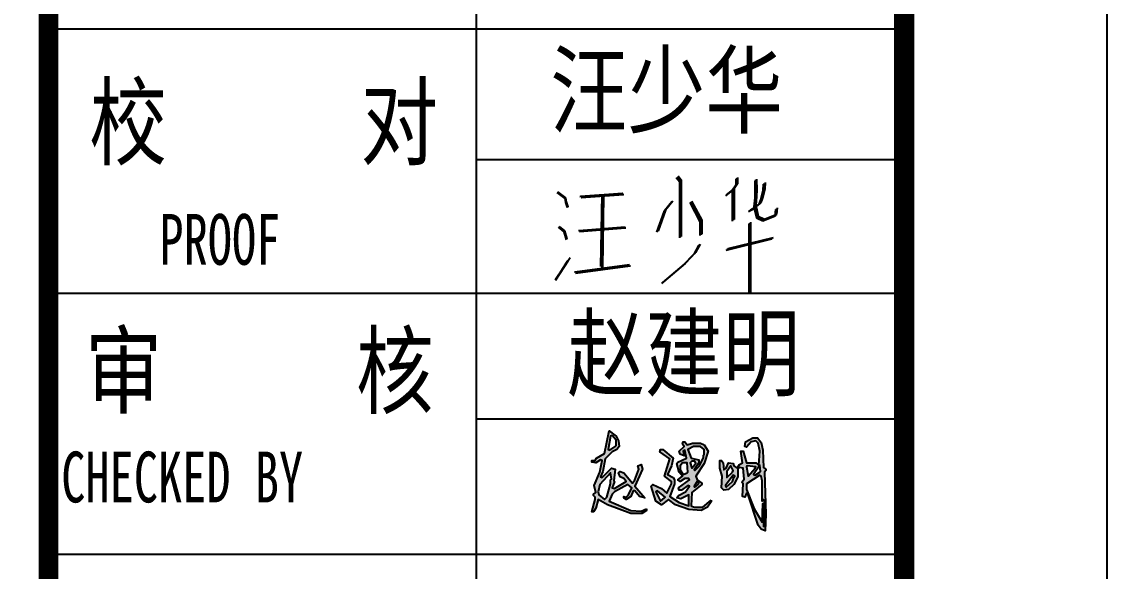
# Model space of a CAD drawing. Extents: x -266287 to 275962, y -324567 to 363765.
# Drawn here: x -141806 to -136465, y 179622 to 182326 of the extents above; entities that cross this region are included whole.
import ezdxf
from ezdxf.enums import TextEntityAlignment as Align

# ---------------------------------------------------------------- set-up
doc = ezdxf.new("R2010")
doc.units = 0
doc.header["$LTSCALE"] = 1000
doc.linetypes.add('LENGSHUI', pattern=[22, 20, -1, 0, -1])
doc.layers.get('0').update_dxf_attribs({"linetype": 'CONTINUOUS'})
for name, color, linetype in [('0-TK', 4, 'CONTINUOUS'), ('00签名', 7, 'LENGSHUI'), ('PUB_TITLE', 4, 'CONTINUOUS')]:
    doc.layers.add(name, color=color, linetype=linetype)
doc.styles.add('-黑体', font='simhei.ttf', dxfattribs={"width": 0.8})

# ---------------------------------------------------------------- blocks, each defined once
blk = doc.blocks.new('A$C41BB26E9')
for p, q in [((782.5, 752.9), (802.8, 727.4)), ((787.3, 758), (807.6, 732.5)), ((794, 763), (814.2, 737.6)), ((802.8, 727.4), (802.8, 361.9)), ((807.6, 732.5), (807.6, 366.9)), ((814.2, 737.6), (814.2, 372)), ((1167.2, 702.9), (1144.7, 669.7)), ((1172, 708), (1149.4, 674.8)), ((1178.7, 713.1), (1156.1, 679.9)), ((1167.2, 743.3), (1167.2, 702.9)), ((1172, 748.3), (1172, 708)), ((1178.7, 753.4), (1178.7, 713.1)), ((1290.1, 732.4), (1291.6, 663)), ((1294.9, 737.5), (1296.4, 668.1)), ((1301.6, 742.6), (1303, 673.2)), ((1345.4, 709.9), (1343.3, 669.7)), ((1350.1, 715), (1348.1, 674.8)), ((1356.8, 720), (1354.7, 679.8)), ((8.4, 655.9), (60.8, 616.3)), ((11.7, 657.9), (64, 618.3)), ((13.7, 661.4), (66, 621.8)), ((158.3, 630.4), (432.3, 650.9)), ((161.6, 631.6), (435.5, 652.1)), ((166, 622.8), (440, 643.3)), ((169.3, 623.9), (443.3, 644.4)), ((300.8, 641.1), (292.8, 177)), ((304, 642.2), (296.1, 178.2)), ((308.5, 633.4), (300.6, 169.4)), ((311.8, 634.6), (303.9, 170.5)), ((1144.7, 669.7), (1100.7, 635.3)), ((1149.4, 674.8), (1105.5, 640.4)), ((1156.1, 679.9), (1112.2, 645.5)), ((1144.9, 670.1), (1144.9, 471.6)), ((1149.7, 675.2), (1149.7, 476.7)), ((1156.4, 680.2), (1156.4, 481.7)), ((1291.6, 663), (1290.9, 621)), ((1296.4, 668.1), (1295.6, 626.1)), ((1303, 673.2), (1302.3, 631.1)), ((1343.3, 669.7), (1330.7, 615.1)), ((1348.1, 674.8), (1335.5, 620.1)), ((1354.7, 679.8), (1342.2, 625.2)), ((60.8, 616.3), (64.9, 590.8)), ((64, 618.3), (68.1, 592.8)), ((64.9, 590.8), (76.1, 558.1)), ((66, 621.8), (70.1, 596.2)), ((68.1, 592.8), (79.3, 560.1)), ((70.1, 596.2), (81.3, 563.6)), ((748.2, 590.3), (702, 532)), ((753, 595.4), (706.8, 537.1)), ((759.7, 600.5), (713.5, 542.1)), ((869.7, 590.8), (935.4, 466.1)), ((874.4, 595.9), (940.2, 471.1)), ((881.1, 601), (946.8, 476.2)), ((1317.4, 580.4), (1273.9, 544.2)), ((1322.2, 585.5), (1278.6, 549.3)), ((1290.9, 621), (1285, 563.4)), ((1285, 563.4), (1302, 492.4)), ((1328.9, 590.5), (1285.3, 554.4)), ((1295.6, 626.1), (1289.7, 568.5)), ((1289.7, 568.5), (1306.8, 497.5)), ((1302.3, 631.1), (1296.4, 573.6)), ((1296.4, 573.6), (1313.4, 502.6)), ((1330.7, 615.1), (1317.4, 580.4)), ((1335.5, 620.1), (1322.2, 585.5)), ((1342.2, 625.2), (1328.9, 590.5)), ((702, 532), (653.4, 398.3)), ((706.8, 537.1), (658.1, 403.4)), ((713.5, 542.1), (664.8, 408.5)), ((1273.9, 544.2), (1250.2, 530.9)), ((1278.6, 549.3), (1255, 536)), ((1285.3, 554.4), (1261.7, 541.1)), ((1302, 492.4), (1342.5, 472.7)), ((1306.8, 497.5), (1347.3, 477.7)), ((1313.4, 502.6), (1354, 482.8)), ((1342.5, 472.7), (1421.6, 505.1)), ((1347.3, 477.7), (1426.3, 510.2)), ((1354, 482.8), (1433, 515.3)), ((1421.6, 505.1), (1426.7, 545.7)), ((1426.3, 510.2), (1431.5, 550.8)), ((1433, 515.3), (1438.2, 555.9)), ((17.9, 431.4), (53.6, 401.8)), ((21.1, 433.3), (56.9, 403.7)), ((23.1, 436.8), (58.8, 407.2)), ((150.1, 409.6), (447.6, 431.8)), ((153.4, 410.7), (450.9, 432.9)), ((156, 404.6), (453.5, 426.9)), ((159.3, 405.8), (456.8, 428)), ((935.4, 466.1), (935.4, 376.7)), ((940.2, 471.1), (940.2, 381.8)), ((946.8, 476.2), (946.8, 386.9)), ((1251.7, 453), (1252.2, 0)), ((1256.4, 458.1), (1257, 5.1)), ((1263.1, 463.2), (1263.7, 10.2)), ((53.6, 401.8), (69, 349.7)), ((56.9, 403.7), (72.2, 351.7)), ((58.8, 407.2), (74.2, 355.1)), ((1106.3, 283.6), (1399.8, 355.3)), ((1111.1, 288.6), (1404.6, 360.3)), ((1117.8, 293.7), (1411.2, 365.4)), ((926.2, 312.4), (895.9, 256.6)), ((931, 317.5), (900.7, 261.7)), ((937.6, 322.5), (907.4, 266.7)), ((0, 89.3), (78.2, 210.8)), ((0.4, 95.1), (94.8, 235.1)), ((3.2, 91.3), (81.4, 212.8)), ((5.2, 94.8), (83.4, 216.3)), ((895.9, 256.6), (827.7, 186.6)), ((900.7, 261.7), (832.5, 191.7)), ((907.4, 266.7), (839.2, 196.8)), ((58.4, 180.4), (73.8, 204.9)), ((61.7, 182.3), (77, 206.8)), ((63.6, 185.8), (79, 210.3)), ((123, 141.9), (475.4, 188.5)), ((126.3, 143), (478.7, 189.7)), ((130.7, 134.2), (483.1, 180.9)), ((134, 135.4), (486.4, 182)), ((827.7, 186.6), (687.4, 67.8)), ((832.5, 191.7), (692.2, 72.9)), ((839.2, 196.8), (698.9, 77.9))]:
    blk.add_line(p, q)

msp = doc.modelspace()

# ---------------------------------------------------------------- hatches: boundary and pattern name
at = {"layer": '00签名', "linetype": 'Continuous'}
h = msp.add_hatch(color=256, dxfattribs=at)
h.paths.add_polyline_path([(-138900.99492, 180209.20038), (-138877.95492, 180220.72038), (-138866.43608, 180236.08115), (-138870.27569, 180262.96077), (-138881.79569, 180286.00077), (-138916.35569, 180312.88038), (-138939.39569, 180201.52115), (-138977.79531, 180178.48115), (-138985.47569, 180166.96115), (-139000.83531, 180166.96115), (-139000.83531, 180159.28077), (-138981.63493, 180155.44115), (-138958.59492, 180170.80077), (-138950.91569, 180166.96115), (-138962.43569, 180109.36115), (-138989.31531, 180044.08077), (-138981.63493, 180009.52077), (-138993.15608, 180001.84038), (-138993.15608, 179994.16115), (-138985.47569, 179986.48077), (-138985.47569, 179974.96077), (-139000.83531, 179913.52115), (-138993.15608, 179913.52115), (-138981.63493, 179932.72038), (-138970.11608, 179974.96077), (-138924.03492, 179948.08115), (-138808.83493, 179905.84077), (-138755.07569, 179905.84077), (-138732.03569, 179921.20038), (-138732.03569, 179928.88077), (-138758.91531, 179917.36077), (-138808.83493, 179921.20038), (-138916.35569, 179967.28038), (-138900.99492, 180001.84038), (-138889.47608, 180013.36038), (-138824.19569, 180047.92038), (-138804.99531, 180032.56077), (-138820.35608, 179998.00077), (-138831.87492, 179986.48077), (-138843.39608, 179990.32038), (-138843.39608, 179982.64115), (-138831.87492, 179974.96077), (-138808.83493, 179990.32038), (-138797.31608, 180017.20115), (-138789.63569, 180017.20115), (-138766.59569, 179990.32038), (-138739.71492, 179982.64115), (-138789.63569, 180040.24115), (-138751.23608, 180124.72077), (-138758.91531, 180147.76077), (-138774.27608, 180140.08038), (-138770.43531, 180124.72077), (-138789.63569, 180070.96038), (-138801.15569, 180055.60077), (-138843.39608, 180105.52038), (-138862.59531, 180113.20077), (-138870.27569, 180105.52038), (-138862.59531, 180086.32115), (-138843.39608, 180078.64077), (-138831.87492, 180063.28115), (-138889.47608, 180028.72115), (-138900.99492, 180032.56077), (-138889.47608, 180063.28115), (-138893.31569, 180067.12077), (-138885.63531, 180124.72077), (-138904.83569, 180128.56038), (-138950.91569, 180082.48038), (-138958.59492, 180086.32115), (-138947.07492, 180113.20077), (-138935.55492, 180174.64038)])
h.paths.add_polyline_path([(-138920.19531, 180220.72038), (-138908.67531, 180286.00077), (-138900.99492, 180289.84038), (-138881.79569, 180266.80038), (-138881.79569, 180239.92077), (-138885.63531, 180236.08115), (-138912.51492, 180216.88077)], flags=16)
h.paths.add_polyline_path([(-138908.67531, 180105.52038), (-138904.83569, 180074.80115), (-138908.67531, 180070.96038), (-138908.67531, 180051.76115), (-138927.87569, 179986.48077), (-138939.39569, 179974.96077), (-138966.27531, 179998.00077), (-138970.11608, 180013.36038), (-138962.43569, 180047.92038)], flags=16)
h = msp.add_hatch(color=256, dxfattribs=at)
h.paths.add_polyline_path([(-138447.87531, 180243.76038), (-138467.07569, 180251.44077), (-138505.47531, 180251.44077), (-138532.35608, 180243.76038), (-138543.87492, 180259.12115), (-138551.55531, 180259.12115), (-138555.39608, 180247.60115), (-138547.71569, 180236.08115), (-138570.75569, 180213.04115), (-138566.91492, 180197.68038), (-138547.71569, 180190.00115), (-138551.55531, 180213.04115), (-138543.87492, 180216.88077), (-138536.19569, 180178.48115), (-138578.43608, 180159.28077), (-138582.27569, 180151.60038), (-138570.75569, 180109.36115), (-138555.39608, 180090.16077), (-138578.43608, 180070.96038), (-138566.91492, 180063.28115), (-138543.87492, 180078.64077), (-138524.67569, 180078.64077), (-138520.83493, 180070.96038), (-138574.59531, 180032.56077), (-138570.75569, 180021.04077), (-138559.23569, 180021.04077), (-138528.51531, 180044.08077), (-138520.83493, 180040.24115), (-138540.03531, 180013.36038), (-138574.59531, 179994.16115), (-138582.27569, 179982.64115), (-138563.07531, 179978.80038), (-138524.67569, 179998.00077), (-138524.67569, 179944.24038), (-138570.75569, 179959.60115), (-138616.83569, 179990.32038), (-138593.79569, 180051.76115), (-138593.79569, 180070.96038), (-138601.47608, 180082.48038), (-138628.35569, 180097.84115), (-138609.15531, 180140.08038), (-138601.47608, 180178.48115), (-138651.39569, 180220.72038), (-138662.91569, 180220.72038), (-138666.75531, 180209.20038), (-138616.83569, 180174.64038), (-138643.71531, 180090.16077), (-138609.15531, 180063.28115), (-138609.15531, 180051.76115), (-138632.19531, 180005.68115), (-138659.07492, 180028.72115), (-138701.31531, 180047.92038), (-138708.99569, 180040.24115), (-138685.95569, 179967.28038), (-138659.07492, 179948.08115), (-138624.51492, 179974.96077), (-138589.95492, 179948.08115), (-138524.67569, 179925.04115), (-138463.23608, 179921.20038), (-138432.51569, 179936.56115), (-138413.31531, 179963.44077), (-138413.31531, 179971.12115), (-138455.55569, 179936.56115), (-138497.79492, 179936.56115), (-138513.15569, 179944.24038), (-138509.31608, 180009.52077), (-138459.39531, 180047.92038), (-138459.39531, 180055.60077), (-138482.43531, 180070.96038), (-138490.11569, 180090.16077), (-138447.87531, 180151.60038), (-138428.67492, 180213.04115)])
h.paths.add_polyline_path([(-138528.51531, 180220.72038), (-138501.63569, 180236.08115), (-138467.07569, 180236.08115), (-138447.87531, 180220.72038), (-138447.87531, 180197.68038), (-138451.71492, 180193.84077), (-138451.71492, 180182.32077), (-138470.91531, 180140.08038), (-138493.95531, 180117.04038), (-138497.79492, 180120.88115), (-138474.75492, 180155.44115), (-138474.75492, 180170.80077), (-138513.15569, 180178.48115)], flags=16)
h.paths.add_polyline_path([(-138532.35608, 180155.44115), (-138528.51531, 180109.36115), (-138532.35608, 180105.52038), (-138551.55531, 180097.84115), (-138566.91492, 180120.88115), (-138566.91492, 180140.08038), (-138555.39608, 180155.44115)], flags=16)
h.paths.add_polyline_path([(-138509.31608, 180163.12038), (-138493.95531, 180163.12038), (-138490.11569, 180151.60038), (-138493.95531, 180147.76077), (-138509.31608, 180128.56038), (-138516.99531, 180155.44115)], flags=16)
h.paths.add_polyline_path([(-138482.43531, 180063.28115), (-138474.75492, 180055.60077), (-138478.59569, 180047.92038), (-138493.95531, 180036.40038), (-138497.79492, 180040.24115)], flags=16)
h.paths.add_polyline_path([(-138678.27531, 180017.20115), (-138639.87569, 179986.48077), (-138643.71531, 179982.64115), (-138662.91569, 179967.28038), (-138685.95569, 180013.36038)], flags=16)
h.paths.add_polyline_path([(-138255.87492, 180213.04115), (-138267.39608, 180213.04115), (-138259.71569, 180155.44115), (-138275.07531, 180147.76077), (-138286.59531, 180128.56038), (-138301.95492, 180140.08038), (-138305.79569, 180151.60038), (-138328.83569, 180155.44115), (-138340.35569, 180128.56038), (-138351.87569, 180120.88115), (-138355.71531, 180155.44115), (-138363.39569, 180166.96115), (-138371.07492, 180166.96115), (-138371.07492, 180128.56038), (-138359.55492, 180090.16077), (-138363.39569, 180032.56077), (-138351.87569, 180021.04077), (-138328.83569, 180024.88038), (-138301.95492, 180047.92038), (-138282.75569, 180086.32115), (-138282.75569, 180124.72077), (-138275.07531, 180132.40115), (-138255.87492, 180128.56038), (-138252.03531, 180074.80115), (-138263.55531, 180059.44038), (-138255.87492, 180051.76115), (-138259.71569, 179990.32038), (-138248.19569, 179986.48077), (-138240.51531, 180005.68115), (-138232.83493, 179998.00077), (-138182.91531, 179848.24077), (-138167.55569, 179829.04038), (-138148.35531, 179821.36115), (-138144.51569, 179902.00115), (-138152.19608, 180109.36115), (-138144.51569, 180117.04038), (-138144.51569, 180124.72077), (-138156.03569, 180132.40115), (-138159.87531, 180216.88077), (-138167.55569, 180255.28038), (-138186.75492, 180278.32038), (-138209.79492, 180278.32038), (-138244.35608, 180259.12115), (-138248.19569, 180236.08115), (-138240.51531, 180232.24038), (-138217.47531, 180259.12115), (-138194.43531, 180262.96077), (-138182.91531, 180251.44077), (-138175.23608, 180213.04115), (-138179.07569, 180143.92115), (-138194.43531, 180155.44115), (-138240.51531, 180155.44115)])
h.paths.add_polyline_path([(-138236.67569, 180140.08038), (-138194.43531, 180136.24077), (-138198.27608, 180128.56038), (-138232.83493, 180090.16077), (-138240.51531, 180136.24077)], flags=16)
h.paths.add_polyline_path([(-138305.79569, 180117.04038), (-138309.63531, 180109.36115), (-138336.51492, 180082.48038), (-138336.51492, 180113.20077), (-138317.31569, 180140.08038)], flags=16)
h.paths.add_polyline_path([(-138175.23608, 180143.92115), (-138171.39531, 180113.20077), (-138175.23608, 180109.36115), (-138198.27608, 180094.00038), (-138205.95531, 180097.84115)], flags=16)
h.paths.add_polyline_path([(-138298.11531, 180090.16077), (-138301.95492, 180082.48038), (-138309.63531, 180063.28115), (-138340.35569, 180036.40038), (-138344.19531, 180044.08077), (-138305.79569, 180094.00038)], flags=16)
h.paths.add_polyline_path([(-138175.23608, 180094.00038), (-138167.55569, 180090.16077), (-138163.71492, 180067.12077), (-138163.71492, 179967.28038), (-138156.03569, 179974.96077), (-138152.19608, 179971.12115), (-138152.19608, 179844.40115), (-138156.03569, 179840.56038), (-138159.87531, 179955.76038), (-138163.71492, 179863.60038), (-138202.11569, 179928.88077), (-138240.51531, 180024.88038), (-138240.51531, 180051.76115)], flags=16)

# ---------------------------------------------------------------- linework, layer by layer
at = {"layer": '0-TK', "const_width": 95.99085}
msp.add_lwpolyline([(-141674.65945, 173406.19076), (-141674.65945, 213406.19076)], dxfattribs=at)
at = {"layer": '00签名', "linetype": 'Continuous'}
for points in [[(-138732.03569, 179928.88077), (-138732.03569, 179921.20038), (-138755.07569, 179905.84077), (-138808.83493, 179905.84077), (-138924.03492, 179948.08115), (-138970.11608, 179974.96077), (-138981.63493, 179932.72038), (-138993.15608, 179913.52115), (-139000.83531, 179913.52115), (-138985.47569, 179974.96077), (-138985.47569, 179986.48077), (-138993.15608, 179994.16115), (-138993.15608, 180001.84038), (-138981.63493, 180009.52077), (-138989.31531, 180044.08077), (-138962.43569, 180109.36115), (-138950.91569, 180166.96115), (-138958.59492, 180170.80077), (-138981.63493, 180155.44115), (-139000.83531, 180159.28077), (-139000.83531, 180166.96115), (-138985.47569, 180166.96115), (-138977.79531, 180178.48115), (-138939.39569, 180201.52115), (-138916.35569, 180312.88038), (-138881.79569, 180286.00077), (-138870.27569, 180262.96077), (-138866.43608, 180236.08115), (-138877.95492, 180220.72038), (-138900.99492, 180209.20038), (-138935.55492, 180174.64038), (-138947.07492, 180113.20077), (-138958.59492, 180086.32115), (-138950.91569, 180082.48038), (-138904.83569, 180128.56038), (-138885.63531, 180124.72077), (-138893.31569, 180067.12077), (-138889.47608, 180063.28115), (-138900.99492, 180032.56077), (-138889.47608, 180028.72115), (-138831.87492, 180063.28115), (-138843.39608, 180078.64077), (-138862.59531, 180086.32115), (-138870.27569, 180105.52038), (-138862.59531, 180113.20077), (-138843.39608, 180105.52038), (-138801.15569, 180055.60077), (-138789.63569, 180070.96038), (-138770.43531, 180124.72077), (-138774.27608, 180140.08038), (-138758.91531, 180147.76077), (-138751.23608, 180124.72077), (-138789.63569, 180040.24115), (-138739.71492, 179982.64115), (-138766.59569, 179990.32038), (-138789.63569, 180017.20115), (-138797.31608, 180017.20115), (-138808.83493, 179990.32038), (-138831.87492, 179974.96077), (-138843.39608, 179982.64115), (-138843.39608, 179990.32038), (-138831.87492, 179986.48077), (-138820.35608, 179998.00077), (-138804.99531, 180032.56077), (-138824.19569, 180047.92038), (-138889.47608, 180013.36038), (-138900.99492, 180001.84038), (-138916.35569, 179967.28038), (-138808.83493, 179921.20038), (-138758.91531, 179917.36077), (-138732.03569, 179928.88077)], [(-138885.63531, 180236.08115), (-138881.79569, 180239.92077), (-138881.79569, 180266.80038), (-138900.99492, 180289.84038), (-138908.67531, 180286.00077), (-138920.19531, 180220.72038), (-138912.51492, 180216.88077), (-138885.63531, 180236.08115)], [(-138413.31531, 179971.12115), (-138413.31531, 179963.44077), (-138432.51569, 179936.56115), (-138463.23608, 179921.20038), (-138524.67569, 179925.04115), (-138589.95492, 179948.08115), (-138624.51492, 179974.96077), (-138659.07492, 179948.08115), (-138685.95569, 179967.28038), (-138708.99569, 180040.24115), (-138701.31531, 180047.92038), (-138659.07492, 180028.72115), (-138632.19531, 180005.68115), (-138609.15531, 180051.76115), (-138609.15531, 180063.28115), (-138643.71531, 180090.16077), (-138616.83569, 180174.64038), (-138666.75531, 180209.20038), (-138662.91569, 180220.72038), (-138651.39569, 180220.72038), (-138601.47608, 180178.48115), (-138609.15531, 180140.08038), (-138628.35569, 180097.84115), (-138601.47608, 180082.48038), (-138593.79569, 180070.96038), (-138593.79569, 180051.76115), (-138616.83569, 179990.32038), (-138570.75569, 179959.60115), (-138524.67569, 179944.24038), (-138524.67569, 179998.00077), (-138563.07531, 179978.80038), (-138582.27569, 179982.64115), (-138574.59531, 179994.16115), (-138540.03531, 180013.36038), (-138520.83493, 180040.24115), (-138528.51531, 180044.08077), (-138559.23569, 180021.04077), (-138570.75569, 180021.04077), (-138574.59531, 180032.56077), (-138520.83493, 180070.96038), (-138524.67569, 180078.64077), (-138543.87492, 180078.64077), (-138566.91492, 180063.28115), (-138578.43608, 180070.96038), (-138555.39608, 180090.16077), (-138570.75569, 180109.36115), (-138582.27569, 180151.60038), (-138578.43608, 180159.28077), (-138536.19569, 180178.48115), (-138543.87492, 180216.88077), (-138551.55531, 180213.04115), (-138547.71569, 180190.00115), (-138566.91492, 180197.68038), (-138570.75569, 180213.04115), (-138547.71569, 180236.08115), (-138555.39608, 180247.60115), (-138551.55531, 180259.12115), (-138543.87492, 180259.12115), (-138532.35608, 180243.76038), (-138505.47531, 180251.44077), (-138467.07569, 180251.44077), (-138447.87531, 180243.76038), (-138428.67492, 180213.04115), (-138447.87531, 180151.60038), (-138490.11569, 180090.16077), (-138482.43531, 180070.96038), (-138459.39531, 180055.60077), (-138459.39531, 180047.92038), (-138509.31608, 180009.52077), (-138513.15569, 179944.24038), (-138497.79492, 179936.56115), (-138455.55569, 179936.56115), (-138413.31531, 179971.12115)], [(-138144.51569, 180124.72077), (-138144.51569, 180117.04038), (-138152.19608, 180109.36115), (-138144.51569, 179902.00115), (-138148.35531, 179821.36115), (-138167.55569, 179829.04038), (-138182.91531, 179848.24077), (-138232.83493, 179998.00077), (-138240.51531, 180005.68115), (-138248.19569, 179986.48077), (-138259.71569, 179990.32038), (-138255.87492, 180051.76115), (-138263.55531, 180059.44038), (-138252.03531, 180074.80115), (-138255.87492, 180128.56038), (-138275.07531, 180132.40115), (-138282.75569, 180124.72077), (-138282.75569, 180086.32115), (-138301.95492, 180047.92038), (-138328.83569, 180024.88038), (-138351.87569, 180021.04077), (-138363.39569, 180032.56077), (-138359.55492, 180090.16077), (-138371.07492, 180128.56038), (-138371.07492, 180166.96115), (-138363.39569, 180166.96115), (-138355.71531, 180155.44115), (-138351.87569, 180120.88115), (-138340.35569, 180128.56038), (-138328.83569, 180155.44115), (-138305.79569, 180151.60038), (-138301.95492, 180140.08038), (-138286.59531, 180128.56038), (-138275.07531, 180147.76077), (-138259.71569, 180155.44115), (-138267.39608, 180213.04115), (-138255.87492, 180213.04115), (-138240.51531, 180155.44115), (-138194.43531, 180155.44115), (-138179.07569, 180143.92115), (-138175.23608, 180213.04115), (-138182.91531, 180251.44077), (-138194.43531, 180262.96077), (-138217.47531, 180259.12115), (-138240.51531, 180232.24038), (-138248.19569, 180236.08115), (-138244.35608, 180259.12115), (-138209.79492, 180278.32038), (-138186.75492, 180278.32038), (-138167.55569, 180255.28038), (-138159.87531, 180216.88077), (-138156.03569, 180132.40115), (-138144.51569, 180124.72077)], [(-138451.71492, 180193.84077), (-138447.87531, 180197.68038), (-138447.87531, 180220.72038), (-138467.07569, 180236.08115), (-138501.63569, 180236.08115), (-138528.51531, 180220.72038), (-138513.15569, 180178.48115), (-138474.75492, 180170.80077), (-138474.75492, 180155.44115), (-138497.79492, 180120.88115), (-138493.95531, 180117.04038), (-138470.91531, 180140.08038), (-138451.71492, 180182.32077), (-138451.71492, 180193.84077)], [(-138532.35608, 180105.52038), (-138528.51531, 180109.36115), (-138532.35608, 180155.44115), (-138555.39608, 180155.44115), (-138566.91492, 180140.08038), (-138566.91492, 180120.88115), (-138551.55531, 180097.84115), (-138532.35608, 180105.52038)], [(-138493.95531, 180147.76077), (-138490.11569, 180151.60038), (-138493.95531, 180163.12038), (-138509.31608, 180163.12038), (-138516.99531, 180155.44115), (-138509.31608, 180128.56038), (-138493.95531, 180147.76077)], [(-138908.67531, 180070.96038), (-138904.83569, 180074.80115), (-138908.67531, 180105.52038), (-138962.43569, 180047.92038), (-138970.11608, 180013.36038), (-138966.27531, 179998.00077), (-138939.39569, 179974.96077), (-138927.87569, 179986.48077), (-138908.67531, 180051.76115), (-138908.67531, 180070.96038)], [(-138309.63531, 180109.36115), (-138305.79569, 180117.04038), (-138317.31569, 180140.08038), (-138336.51492, 180113.20077), (-138336.51492, 180082.48038), (-138309.63531, 180109.36115)], [(-138198.27608, 180128.56038), (-138194.43531, 180136.24077), (-138236.67569, 180140.08038), (-138240.51531, 180136.24077), (-138232.83493, 180090.16077), (-138198.27608, 180128.56038)], [(-138175.23608, 180109.36115), (-138171.39531, 180113.20077), (-138175.23608, 180143.92115), (-138205.95531, 180097.84115), (-138198.27608, 180094.00038), (-138175.23608, 180109.36115)], [(-138478.59569, 180047.92038), (-138474.75492, 180055.60077), (-138482.43531, 180063.28115), (-138497.79492, 180040.24115), (-138493.95531, 180036.40038), (-138478.59569, 180047.92038)], [(-138301.95492, 180082.48038), (-138298.11531, 180090.16077), (-138305.79569, 180094.00038), (-138344.19531, 180044.08077), (-138340.35569, 180036.40038), (-138309.63531, 180063.28115), (-138301.95492, 180082.48038)], [(-138156.03569, 179840.56038), (-138152.19608, 179844.40115), (-138152.19608, 179971.12115), (-138156.03569, 179974.96077), (-138163.71492, 179967.28038), (-138163.71492, 180067.12077), (-138167.55569, 180090.16077), (-138175.23608, 180094.00038), (-138240.51531, 180051.76115), (-138240.51531, 180024.88038), (-138202.11569, 179928.88077), (-138163.71492, 179863.60038), (-138159.87531, 179955.76038), (-138156.03569, 179840.56038)], [(-138643.71531, 179982.64115), (-138639.87569, 179986.48077), (-138678.27531, 180017.20115), (-138685.95569, 180013.36038), (-138662.91569, 179967.28038), (-138643.71531, 179982.64115)]]:
    msp.add_lwpolyline(points, dxfattribs=at)
at = {"layer": 'PUB_TITLE'}
for p, q in [((-139569.93203, 186190.323), (-139569.93203, 173406.19076)), ((-141674.65945, 182290.323), (-137465.20461, 182290.323)), ((-139569.93203, 181648.59433), (-137465.20461, 181648.59433)), ((-141674.65945, 180990.323), (-137465.20461, 180990.323)), ((-139569.93203, 180371.05243), (-137465.20461, 180371.05243)), ((-141674.65945, 179706.19076), (-137465.20461, 179706.19076))]:
    msp.add_line(p, q, dxfattribs=at)
at = {"layer": 'PUB_TITLE', "color": 7}
msp.add_lwpolyline([(-195865.20461, 172406.19076), (-136465.20461, 172406.19076), (-136465.20461, 214406.19076), (-195865.20461, 214406.19076)], close=True, dxfattribs=at)
at = {"layer": 'PUB_TITLE', "const_width": 100}
msp.add_lwpolyline([(-193365.20461, 173406.19076), (-137465.20461, 173406.19076), (-137465.20461, 213406.19076), (-193365.20461, 213406.19076)], close=True, dxfattribs=at)

# ---------------------------------------------------------------- block references
at = {"xscale": 0.7600000000093132, "yscale": 0.7600000000093132, "zscale": 0.76}
msp.add_blockref('A$C41BB26E9', (-139180.25548, 180986.92577), dxfattribs=at)

# ---------------------------------------------------------------- texts
at = {"style": '-黑体'}
for s, height, width, p in [('汪少华', 350, 0.8, (-139206.42174, 181988.94549, 0.14317)), ('校     对', 350, 0.8, (-141473.94811, 181832.14577)), ('PROOF', 250, 0.7, (-141128.66465, 181254.94227)), ('赵建明', 350, 0.8, (-139121.33581, 180694.80792, 0.14317)), ('审     核', 350, 0.8, (-141495.82987, 180608.84367)), ('CHECKED BY', 250, 0.7, (-141611.78204, 180085.58404))]:
    msp.add_text(s, height=height, dxfattribs=dict(at, width=width)).set_placement(p, align=Align.MIDDLE_LEFT)

doc.saveas('drawing.dxf')
